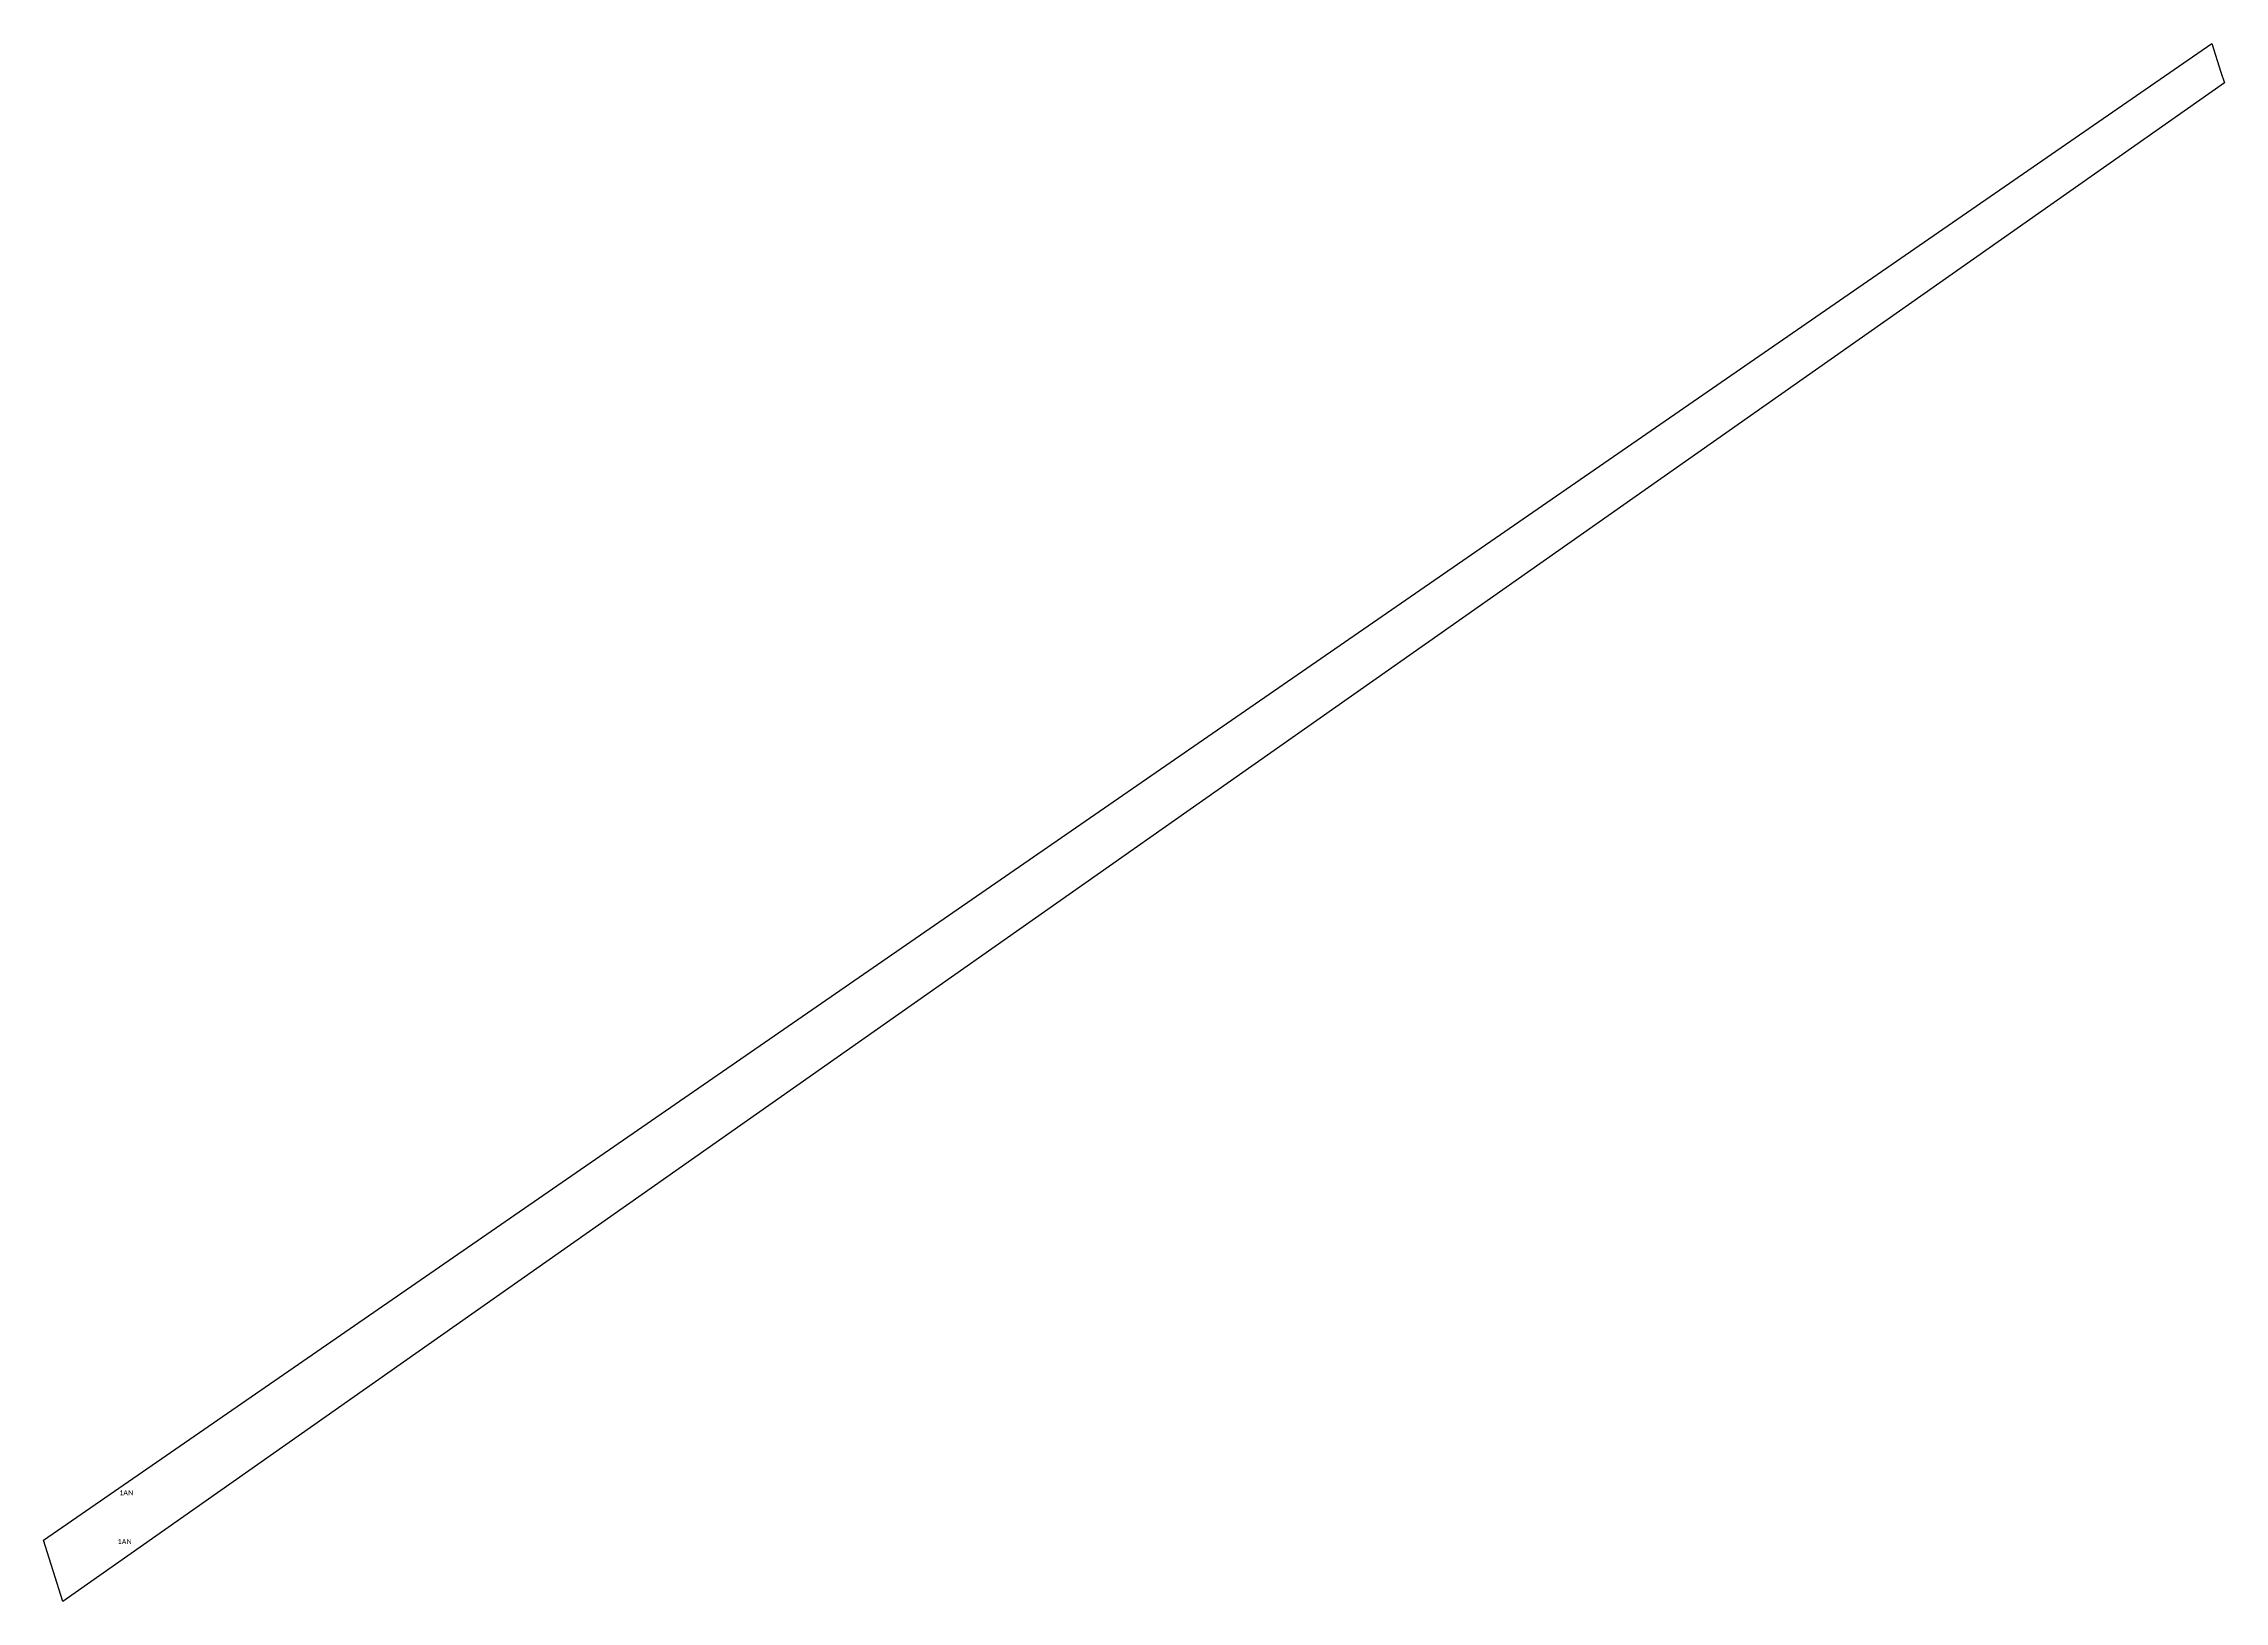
# Model space of a CAD drawing. Extents: x 614011 to 614452, y 646713 to 647027.
import ezdxf

# ---------------------------------------------------------------- set-up
doc = ezdxf.new("R2010")
doc.units = 0
for name, color, linetype in [('_CAT_FOL', 7, 'Continuous'), ('_IMPREJMUIT', 150, 'Continuous'), ('_NR_PARCELA', 50, 'Continuous'), ('_PARCELA_NOU_feb2025', 50, 'Continuous')]:
    doc.layers.add(name, color=color, linetype=linetype)
doc.styles.add('texte', font='')
doc.styles.get('texte').set_extended_font_data('Calibri')

msp = doc.modelspace()

# ---------------------------------------------------------------- linework, layer by layer
at = {"layer": '_PARCELA_NOU_feb2025'}
msp.add_lwpolyline([(614450.83, 647021.64), (614451.54, 647019.51), (614015.13, 646712.99), (614011.24, 646725.33), (614449, 647027.41)], close=True, dxfattribs=at)

# ---------------------------------------------------------------- texts
at = {"layer": '_CAT_FOL', "style": 'texte'}
for p in [(614027.35, 646734.42), (614027.03, 646724.59)]:
    msp.add_text('A', height=1, dxfattribs=at).set_placement(p)
at = {"layer": '_IMPREJMUIT', "style": 'texte'}
for p in [(614028.33, 646734.4), (614028.01, 646724.57)]:
    msp.add_text('N', height=1, dxfattribs=at).set_placement(p)
at = {"layer": '_NR_PARCELA', "style": 'texte'}
for p in [(614026.52, 646734.42), (614026.2, 646724.59)]:
    msp.add_text('1', height=1, dxfattribs=at).set_placement(p)

doc.saveas('drawing.dxf')
